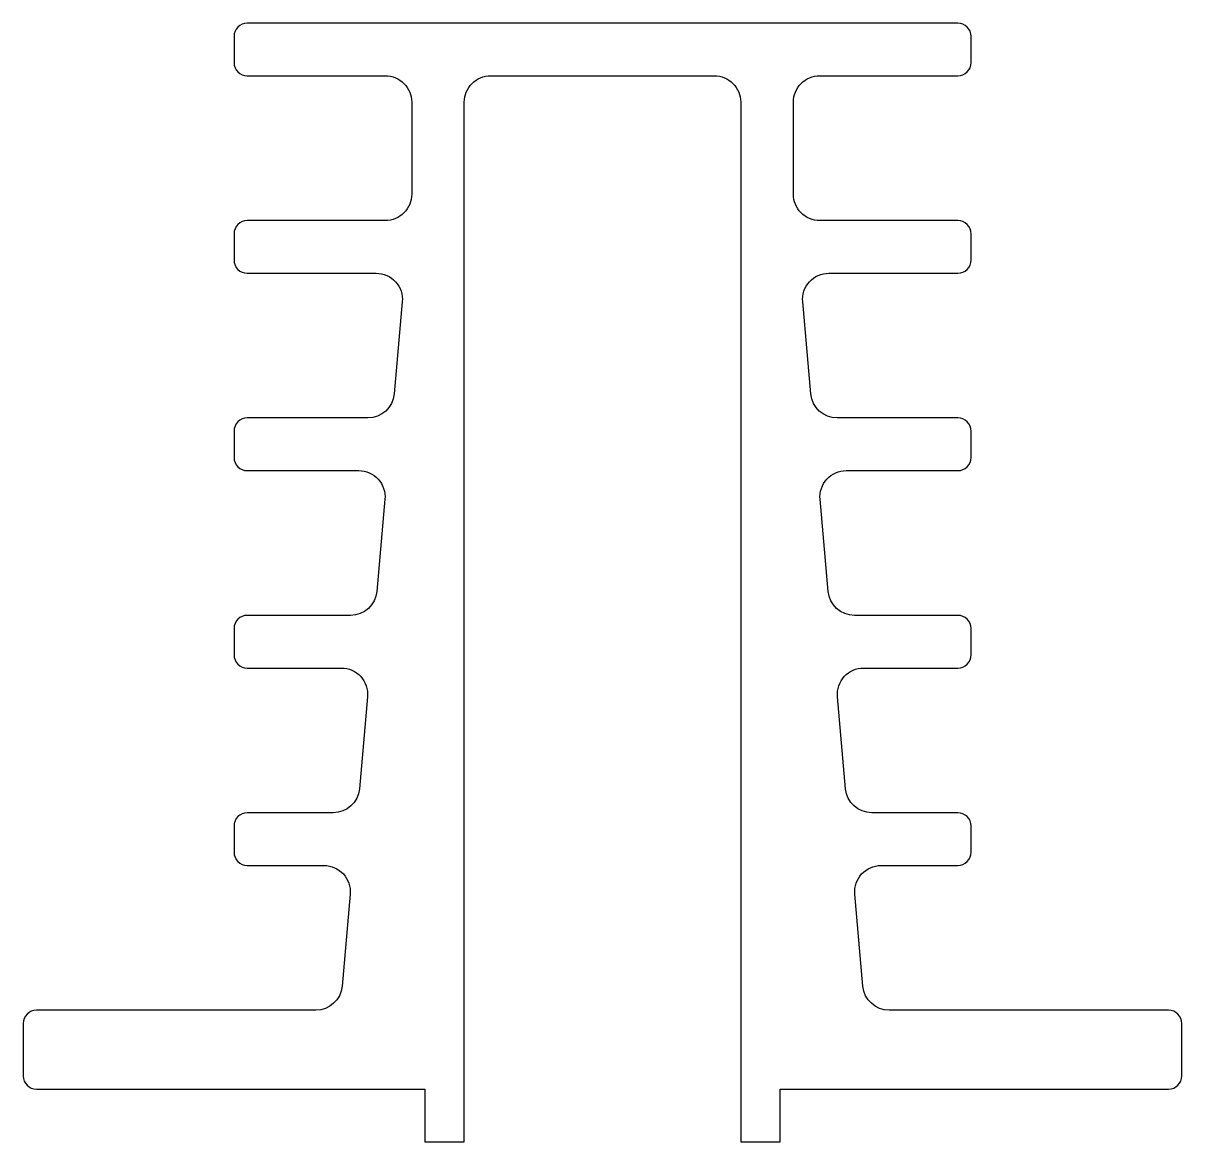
# Model space of a CAD drawing. Extents: x 151.4 to 195.4, y 195.4 to 237.9.
import ezdxf

# ---------------------------------------------------------------- set-up
doc = ezdxf.new("R2010")
doc.units = 0
doc.layers.get('0').update_dxf_attribs({"linetype": 'CONTINUOUS'})

msp = doc.modelspace()

# ---------------------------------------------------------------- linework, layer by layer
msp.add_lwpolyline([(169.183, 235.913), (177.683, 235.913, -0.414214), (178.683, 234.913), (178.683, 195.413), (180.183, 195.413), (180.183, 197.413), (194.942, 197.413, 0.414214), (195.442, 197.913), (195.442, 199.913, 0.414214), (194.942, 200.413), (184.323, 200.413, -0.388725), (183.327, 201.325), (183.019, 204.825, -0.44017), (184.015, 205.913), (186.933, 205.913, 0.414214), (187.433, 206.413), (187.433, 207.413, 0.414214), (186.933, 207.913), (183.663, 207.913, -0.388725), (182.667, 208.825), (182.359, 212.325, -0.44017), (183.355, 213.413), (186.933, 213.413, 0.414214), (187.433, 213.913), (187.433, 214.913, 0.414214), (186.933, 215.413), (183.003, 215.413, -0.388725), (182.007, 216.325), (181.699, 219.825, -0.44017), (182.695, 220.913), (186.933, 220.913, 0.414214), (187.433, 221.413), (187.433, 222.413, 0.414214), (186.933, 222.913), (182.343, 222.913, -0.388725), (181.347, 223.825), (181.038, 227.325, -0.44017), (182.035, 228.413), (186.933, 228.413, 0.414214), (187.433, 228.913), (187.433, 229.913, 0.414214), (186.933, 230.413), (181.683, 230.413, -0.414214), (180.683, 231.413), (180.683, 234.913, -0.414214), (181.683, 235.913), (186.933, 235.913, 0.414214), (187.433, 236.413), (187.433, 237.413, 0.414214), (186.933, 237.913), (159.933, 237.913, 0.414214), (159.433, 237.413), (159.433, 236.413, 0.414214), (159.933, 235.913), (165.183, 235.913, -0.414214), (166.183, 234.913), (166.183, 231.413, -0.414214), (165.183, 230.413), (159.933, 230.413, 0.414214), (159.433, 229.913), (159.433, 228.913, 0.414214), (159.933, 228.413), (164.83, 228.413, -0.44017), (165.827, 227.325), (165.518, 223.825, -0.388725), (164.522, 222.913), (159.933, 222.913, 0.414214), (159.433, 222.413), (159.433, 221.413, 0.414214), (159.933, 220.913), (164.17, 220.913, -0.44017), (165.166, 219.825), (164.858, 216.325, -0.388725), (163.862, 215.413), (159.933, 215.413, 0.414214), (159.433, 214.913), (159.433, 213.913, 0.414214), (159.933, 213.413), (163.51, 213.413, -0.44017), (164.506, 212.325), (164.198, 208.825, -0.388725), (163.202, 207.913), (159.933, 207.913, 0.414214), (159.433, 207.413), (159.433, 206.413, 0.414214), (159.933, 205.913), (162.85, 205.913, -0.44017), (163.846, 204.825), (163.538, 201.325, -0.388725), (162.542, 200.413), (151.923, 200.413, 0.414214), (151.423, 199.913), (151.423, 197.913, 0.414214), (151.923, 197.413), (166.683, 197.413), (166.683, 195.413), (168.183, 195.413), (168.183, 234.913, -0.414214)], format="xyb", close=True)

doc.saveas('drawing.dxf')
